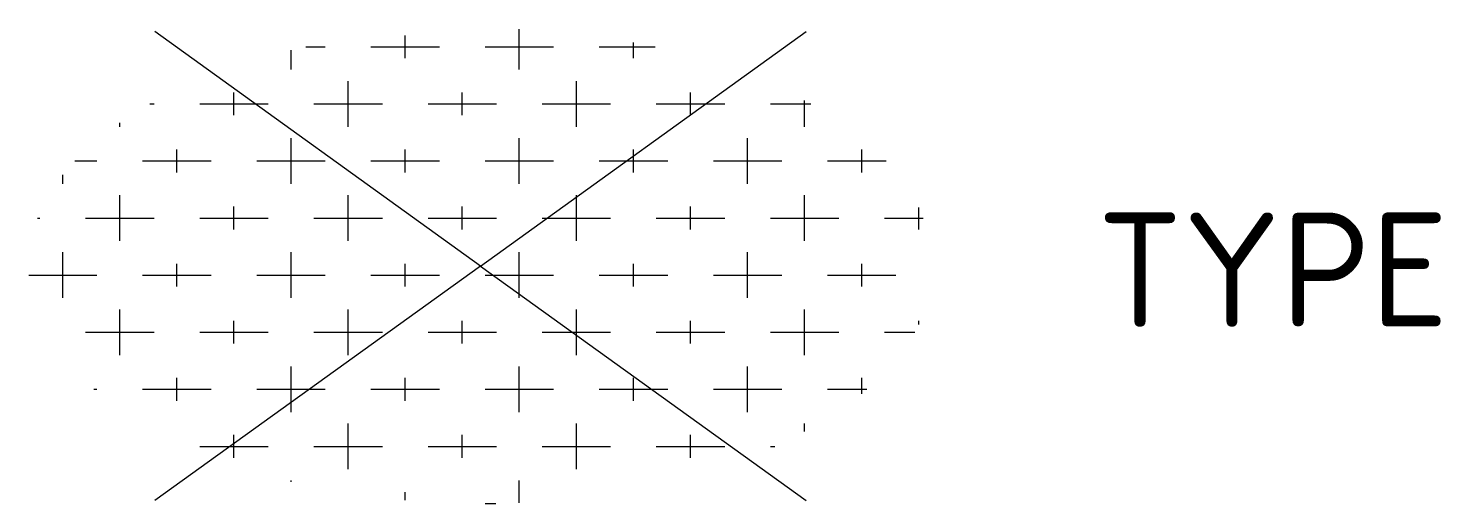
# Model space of a CAD drawing. Extents: x -1.98 to 4.21, y -1.04 to 1.04.
import ezdxf
from ezdxf.enums import TextEntityAlignment as Align

# ---------------------------------------------------------------- set-up
doc = ezdxf.new("R2010")
doc.units = 0
doc.header["$LTSCALE"] = 0.2
doc.styles.add('NLCS-ISO', font='NLCS-ISO.ttf')

msp = doc.modelspace()

# ---------------------------------------------------------------- hatches: boundary and pattern name
at = {"ltscale": 0.1}
h = msp.add_hatch(dxfattribs=at)
h.set_pattern_fill('GR-BOSPLANTSOEN', color=256, scale=0.25, style=0, pattern_type=2)
h.set_pattern_definition([(0, (-1.98036, -1.0405), (0.25, 0.25), [0.3, -0.2]), (90, (-1.8304, -1.1405), (-1, 6e-17), [0.2, -0.3]), (90, (-1.5804, -0.8905), (-1, 6e-17), [0.2, -0.3]), (90, (-1.3304, -1.0905), (-1, 6e-17), [0.1, -0.4]), (90, (-1.0804, -0.8405), (-1, 6e-17), [0.1, -0.4])])
edge = h.paths.add_edge_path()
edge.add_ellipse((0, 0), major_axis=(1.9804, 0), ratio=0.525412, start_angle=0, end_angle=360, ccw=False)

# ---------------------------------------------------------------- linework, layer by layer
for q in [(-1.4267, 1.0272), (1.4267, 1.0272), (-1.4267, -1.0272), (1.4267, -1.0272)]:
    msp.add_line((0, 0), q, dxfattribs=at)

# ---------------------------------------------------------------- texts
at = {"ltscale": 0.1, "style": 'NLCS-ISO'}
msp.add_attdef('TYPE', text='', height=0.5, dxfattribs=at).set_placement((3.4709, -0.0161), align=Align.MIDDLE_CENTER)

doc.saveas('drawing.dxf')
